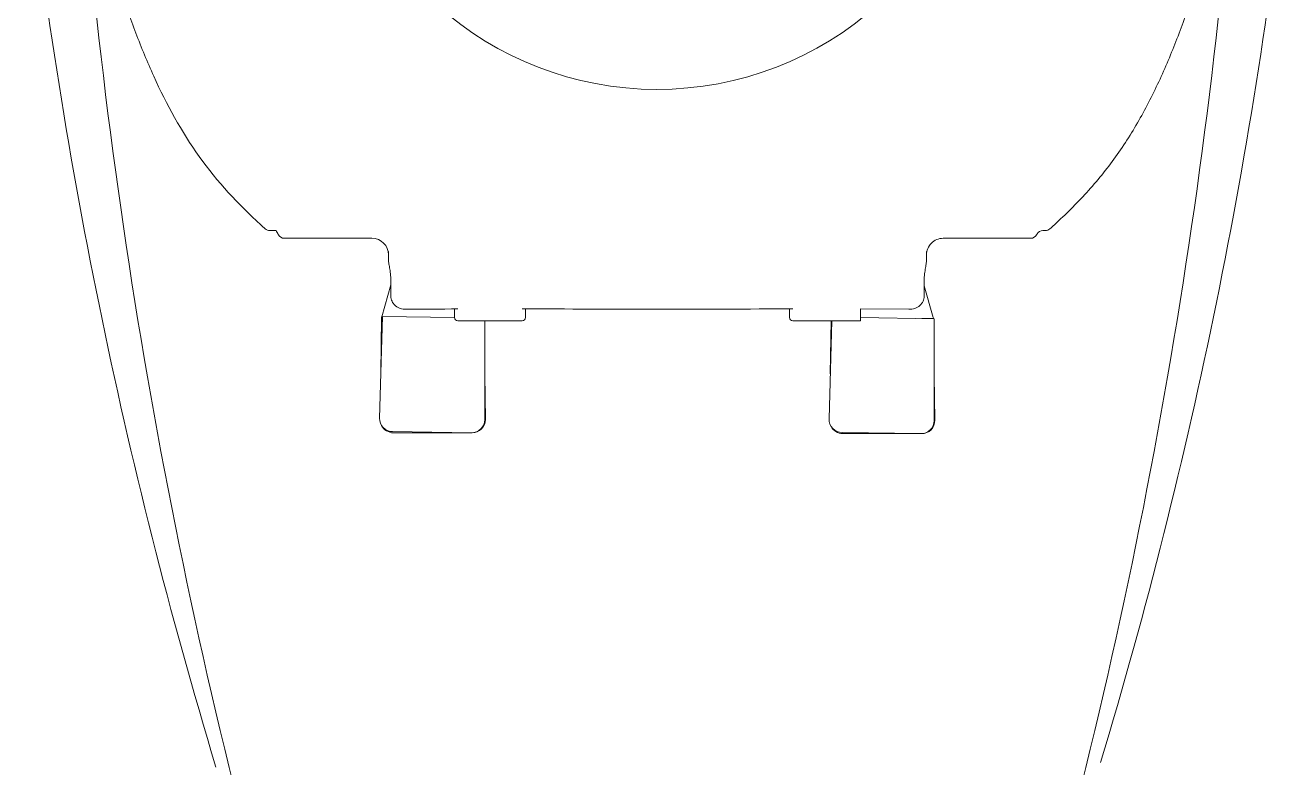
# Model space of a CAD drawing. Header units: metres. Extents: x 78 to 178, y -74 to 157.
# Drawn here: x 118.8916 to 119.2306, y 27.757 to 27.956 of the extents above; entities that cross this region are included whole.
import ezdxf

# ---------------------------------------------------------------- set-up
doc = ezdxf.new("R2010")
doc.units = ezdxf.units.M
doc.layers.add('mobiliario', color=252, linetype='Continuous', lineweight=9)

# ---------------------------------------------------------------- blocks, each defined once
blk = doc.blocks.new('SE2')
at = {"layer": 'mobiliario'}
for p, q in [((125.245, 345.64), (125.272, 345.64)), ((125.295, 345.64), (126.333, 345.64)), ((130.071, 345.571), (125.295, 345.64)), ((126.333, 345.64), (128.933, 345.64)), ((128.933, 345.64), (130.022, 345.64)), ((152.477, 345.59), (152.504, 345.59)), ((152.527, 345.59), (153.566, 345.59)), ((157.304, 345.521), (152.527, 345.59)), ((153.566, 345.59), (156.166, 345.59)), ((156.166, 345.59), (157.254, 345.59)), ((124.483, 342.131), (124.445, 344.828)), ((124.483, 344.84), (124.483, 338.677)), ((130.69, 338.807), (130.859, 344.749)), ((151.716, 342.081), (151.677, 344.778)), ((151.716, 344.79), (151.716, 338.807)), ((157.916, 338.539), (158.092, 344.699)), ((130.781, 342.018), (130.736, 338.807)), ((158.014, 341.968), (157.966, 338.616)), ((124.483, 338.677), (128.949, 338.614)), ((124.533, 338.666), (124.533, 338.677)), ((124.723, 338.666), (124.533, 338.666)), ((124.533, 338.666), (124.533, 338.64)), ((124.533, 338.64), (124.541, 338.614)), ((125.1, 336.682), (124.541, 338.614)), ((124.734, 338.666), (124.723, 338.666)), ((124.734, 338.666), (125.245, 338.666)), ((128.949, 338.807), (133.049, 338.807)), ((128.949, 338.807), (128.949, 338.089)), ((133.249, 338.607), (133.249, 338.096)), ((149.249, 338.096), (149.249, 338.607)), ((149.449, 338.807), (153.349, 338.807)), ((153.549, 338.607), (153.549, 338.101)), ((153.549, 338.601), (157.916, 338.539)), ((157.966, 338.616), (157.918, 338.616)), ((157.966, 338.59), (157.966, 338.616)), ((126.014, 338.108), (128.949, 338.089)), ((157.958, 338.564), (157.398, 336.629)), ((157.958, 338.564), (157.966, 338.59)), ((125.101, 336.476), (125.098, 337.322)), ((157.4, 337.321), (157.398, 336.476)), ((124.949, 334.606), (124.949, 335.115)), ((157.549, 335.114), (157.549, 334.606)), ((117.766, 333.336), (117.895, 333.336)), ((118.251, 333.542), (118.273, 333.582)), ((118.647, 333.807), (118.755, 333.807)), ((118.755, 333.807), (123.949, 333.807)), ((158.549, 333.807), (163.745, 333.807)), ((163.745, 333.807), (163.852, 333.807)), ((164.733, 333.336), (164.359, 333.336))]:
    blk.add_line(p, q, dxfattribs=at)
for centre, radius, start, end in [((455.937, 282.247), 350.751, 163.94627, 175.99719), ((-173.438, 282.247), 350.751, 4.00281, 16.05373), ((414.438, 275.161), 313.355, 163.23339, 173.74638), ((-131.747, 275.18), 313.162, 6.24845, 16.82993), ((125.245, 344.84), 0.8, 90, 180.81846), ((125.283, 344.84), 0.8, 89.18154, 180), ((130.022, 344.84), 0.8, 26.42896, 90), ((130.06, 344.771), 0.8, 358.36309, 89.18154), ((152.477, 344.79), 0.8, 90, 180.81846), ((152.516, 344.79), 0.8, 89.18154, 180), ((157.254, 344.79), 0.8, 26.42896, 90), ((157.292, 344.721), 0.8, 358.36309, 89.18154), ((124.733, 338.669), 0.2, 180.81846, 196.14434), ((133.049, 338.607), 0.2, 0, 90), ((149.449, 338.607), 0.2, 90, 180), ((153.349, 338.607), 0.2, 0, 90), ((157.766, 338.619), 0.2, 343.85566, 359.18154), ((141.171, -2320.611), 2658.707, 89.821601, 90.175033), ((151.549, 888.174), 550.089, 270.18747, 270.51409), ((123.949, 334.807), 1, 270, 0), ((158.549, 334.807), 1, 180, 270), ((117.761, 332.905), 0.431, 89.36731, 131.09904), ((117.899, 333.74), 0.404, 269.34634, 330.64924), ((118.65, 333.378), 0.429, 90.41115, 151.56149), ((163.849, 333.378), 0.429, 28.43856, 89.5888), ((164.737, 332.902), 0.435, 49.08747, 90.44618), ((140.511, 307.402), 34.607, 131.72578, 132.33041), ((142.212, 307.651), 34.272, 47.66816, 48.27718), ((141.27, 304.786), 20, 9.25476, 175.93872)]:
    blk.add_arc(centre, radius, start, end, dxfattribs=at)
blk.add_ellipse((165.528, 322.702), major_axis=(-15.657, 31.382), ratio=0.110156, start_param=-1.280538, end_param=-1.272211, dxfattribs=at)
for points, knots in [([(125.098, 337.322), (125.097, 337.374), (125.103, 337.425), (125.124, 337.527), (125.141, 337.577), (125.186, 337.673), (125.213, 337.719), (125.279, 337.805), (125.318, 337.846), (125.403, 337.919), (125.45, 337.952), (125.551, 338.009), (125.605, 338.033), (125.716, 338.071), (125.774, 338.086), (125.893, 338.104), (125.954, 338.109), (126.014, 338.108)], [0, 0, 0, 0, 0.125, 0.125, 0.25, 0.25, 0.375, 0.375, 0.5, 0.5, 0.625, 0.625, 0.75, 0.75, 0.875, 0.875, 1, 1, 1, 1]), ([(156.484, 338.107), (156.545, 338.107), (156.605, 338.103), (156.723, 338.085), (156.782, 338.07), (156.894, 338.032), (156.947, 338.008), (157.047, 337.952), (157.095, 337.918), (157.18, 337.846), (157.218, 337.806), (157.285, 337.719), (157.313, 337.673), (157.357, 337.577), (157.374, 337.527), (157.396, 337.425), (157.401, 337.373), (157.4, 337.321)], [0, 0, 0, 0, 0.125, 0.125, 0.25, 0.25, 0.375, 0.375, 0.5, 0.5, 0.625, 0.625, 0.75, 0.75, 0.875, 0.875, 1, 1, 1, 1]), ([(124.949, 335.115), (124.949, 335.187), (124.96, 335.271), (124.991, 335.459), (125.01, 335.564), (125.049, 335.795), (125.066, 335.919), (125.092, 336.185), (125.1, 336.326), (125.101, 336.476)], [0, 0, 0, 0, 0.25, 0.25, 0.5, 0.5, 0.75, 0.75, 1, 1, 1, 1]), ([(157.398, 336.476), (157.398, 336.326), (157.406, 336.184), (157.432, 335.919), (157.45, 335.794), (157.488, 335.563), (157.508, 335.458), (157.539, 335.27), (157.549, 335.186), (157.549, 335.114)], [0, 0, 0, 0, 0.25, 0.25, 0.5, 0.5, 0.75, 0.75, 1, 1, 1, 1]), ([(127.812, 253.27), (126.21, 254.254), (124.637, 255.28), (122.413, 257.009), (121.693, 257.619), (120.322, 258.911), (119.673, 259.595), (117.827, 261.737), (116.749, 263.253), (114.79, 266.401), (113.911, 268.033), (112.303, 271.384), (111.575, 273.11), (110.256, 276.612), (109.664, 278.388), (108.584, 281.971), (108.101, 283.778), (107.279, 287.431), (106.943, 289.277), (106.435, 292.975), (106.259, 294.823), (106.038, 298.518), (105.988, 300.366), (106.031, 304.059), (106.127, 305.905), (106.424, 308.673), (106.549, 309.596), (106.854, 311.441), (107.033, 312.365), (107.643, 315.12), (108.145, 316.935), (109.012, 319.62), (109.319, 320.508), (109.817, 321.828), (109.99, 322.266), (110.349, 323.136), (110.536, 323.569), (111.12, 324.854), (111.542, 325.697), (112.458, 327.326), (112.952, 328.114), (114.034, 329.623), (114.625, 330.347), (115.87, 331.717), (116.526, 332.366), (117.206, 332.986)], [0, 0, 0, 0, 0.0625, 0.0625, 0.09375, 0.09375, 0.125, 0.125, 0.1875, 0.1875, 0.25, 0.25, 0.3125, 0.3125, 0.375, 0.375, 0.4375, 0.4375, 0.5, 0.5, 0.5625, 0.5625, 0.625, 0.625, 0.6875, 0.6875, 0.71875, 0.71875, 0.75, 0.75, 0.8125, 0.8125, 0.84375, 0.84375, 0.859375, 0.859375, 0.875, 0.875, 0.90625, 0.90625, 0.9375, 0.9375, 0.96875, 0.96875, 1, 1, 1, 1]), ([(165.292, 332.986), (166.659, 331.741), (167.922, 330.381), (170.1, 327.341), (170.993, 325.704), (171.965, 323.563), (172.153, 323.13), (172.512, 322.258), (172.685, 321.819), (173.184, 320.497), (173.492, 319.606), (174.36, 316.915), (174.859, 315.106), (175.665, 311.466), (175.971, 309.633), (176.37, 305.938), (176.468, 304.076), (176.511, 300.334), (176.458, 298.446), (176.231, 294.709), (176.051, 292.853), (175.539, 289.174), (175.203, 287.351), (174.386, 283.734), (173.907, 281.94), (172.831, 278.377), (172.241, 276.606), (170.918, 273.093), (170.187, 271.363), (168.57, 267.999), (167.686, 266.359), (166.205, 263.986), (165.685, 263.21), (164.582, 261.692), (163.995, 260.947), (162.761, 259.525), (162.115, 258.85), (160.758, 257.577), (160.049, 256.979), (157.847, 255.272), (156.284, 254.251), (154.687, 253.27)], [0, 0, 0, 0, 0.0625, 0.0625, 0.125, 0.125, 0.140625, 0.140625, 0.15625, 0.15625, 0.1875, 0.1875, 0.25, 0.25, 0.3125, 0.3125, 0.375, 0.375, 0.4375, 0.4375, 0.5, 0.5, 0.5625, 0.5625, 0.625, 0.625, 0.6875, 0.6875, 0.75, 0.75, 0.8125, 0.8125, 0.84375, 0.84375, 0.875, 0.875, 0.90625, 0.90625, 0.9375, 0.9375, 1, 1, 1, 1])]:
    blk.add_open_spline(points, degree=3, knots=knots, dxfattribs=at)

msp = doc.modelspace()

# ---------------------------------------------------------------- block references
at = {"xscale": 0.0044247438065974, "yscale": 0.0044247438065974, "zscale": 0.0044247438065974, "rotation": 179.9999999999999}
msp.add_blockref('SE2', (119.68612, 29.37592), dxfattribs=at)

doc.saveas('drawing.dxf')
